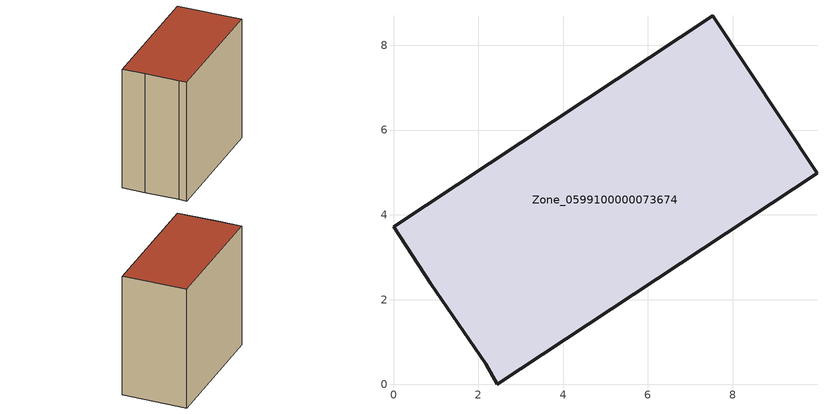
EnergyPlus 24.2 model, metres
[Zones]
Zone_0599100000073674
 floor ground (C_G): 7.53,8.7 9.99,4.98 2.45,0 2.17,0.48 0.88,2.38 0,3.72 z0.49
 wall outside (C_F): 9.99,4.98 7.53,8.7 0,3.72 0.88,2.38 2.17,0.48 2.45,0 9.99,4.98 z0.49:9.09
 roof outside (C_R): 2.17,0.48 2.45,0 9.99,4.98 7.53,8.7 0,3.72 0.88,2.38 z9.09
[BUILDING]
Pand.0599100000073674: North Axis=0; Terrain=City; Loads Convergence Tolerance Value=0.04; Temperature Convergence Tolerance Value=0.4; Solar Distribution=FullExterior; Maximum Number of Warmup Days=25; Minimum Number of Warmup Days=1
[Site:Location]
Rotterdam.The.Hague.AP_ZH_NLD Design_Conditions: Latitude=51.96; Longitude=4.45; Time Zone=1; Elevation=-4.5
[SITE:GROUNDTEMPERATURE:BUILDINGSURFACE]
18, 18, 18, 18, 18, 18, 18, 18, 18, 18, 18, 18
[MATERIAL] Thermal Absorptance=0.9; Solar Absorptance=0.7; Visible Absorptance=0.7
Name | Roughness | Thickness | Conductivity | Density | Specific Heat
G.TC.1946-1964 | MediumSmooth | 0.15 | 1 | 540 | 1210
F.TC.1946-1964 | Rough | 0.3 | 0.857143 | 1920 | 840
R.TC.1946-1964 | MediumRough | 0.2 | 0.235294 | 1500 | 1000
[CONSTRUCTION]
C_G: G.TC.1946-1964
C_F: F.TC.1946-1964
C_R: R.TC.1946-1964
[ZONE]
Zone_0599100000073674: Type=1; Multiplier=1; Ceiling Height=Autocalculate; Volume=Autocalculate; Floor Area=autocalculate; Part of Total Floor Area=Yes
[ZONEINFILTRATION:DESIGNFLOWRATE]
Infil_Zone_0599100000073674: Zone or ZoneList or Space or SpaceList=Zone_0599100000073674; Schedule=AlwaysOn; Design Flow Rate Calculation Method=Flow/Area; Flow Rate per Floor Area=0.003; Constant Term Coefficient=1; Temperature Term Coefficient=0; Velocity Term Coefficient=0; Velocity Squared Term Coefficient=0
[HVACTEMPLATE:ZONE:IDEALLOADSAIRSYSTEM]
Zone_0599100000073674: Maximum Heating Supply Air Temperature=50; Minimum Cooling Supply Air Temperature=13; Maximum Heating Supply Air Humidity Ratio=0.0156; Minimum Cooling Supply Air Humidity Ratio=0.0077; Heating Limit=NoLimit; Cooling Limit=NoLimit; Dehumidification Control Type=ConstantSensibleHeatRatio; Cooling Sensible Heat Ratio=0.7; Dehumidification Setpoint=60; Humidification Control Type=None; Humidification Setpoint=30; Outdoor Air Method=None; Outdoor Air Flow Rate per Person=0.00944; Outdoor Air Flow Rate per Zone Floor Area=0; Outdoor Air Flow Rate per Zone=0; Demand Controlled Ventilation Type=None; Outdoor Air Economizer Type=NoEconomizer; Heat Recovery Type=None; Sensible Heat Recovery Effectiveness=0.7; Latent Heat Recovery Effectiveness=0.65
[ZONECONTROL:THERMOSTAT]
ThermostatControl_Zone_0599100000073674: Zone or ZoneList=Zone_0599100000073674; Control Type Schedule=DualSetpointControlType; Control 1=Thermostat_Zone_0599100000073674; Temperature Difference Between Cutout And Setpoint=0
[THERMOSTATSETPOINT:DUALSETPOINT]
Thermostat_Zone_0599100000073674: Heating Setpoint Temperature Schedule=HeatingSetpoint_Zone_0599100000073674; Cooling Setpoint Temperature Schedule=CoolingSetpoint_Zone_0599100000073674
[SCHEDULE:COMPACT]
HeatingSetpoint_Zone_0599100000073674: Through: 12/31, For: AllDays, Until: 24:00, 21
CoolingSetpoint_Zone_0599100000073674: Through: 12/31, For: AllDays, Until: 24:00, 24
DualSetpointControlType: Through: 12/31, For: AllDays, Until: 24:00, 4
AlwaysOn: Through: 12/31, For: AllDays, Until: 24:00, 1
